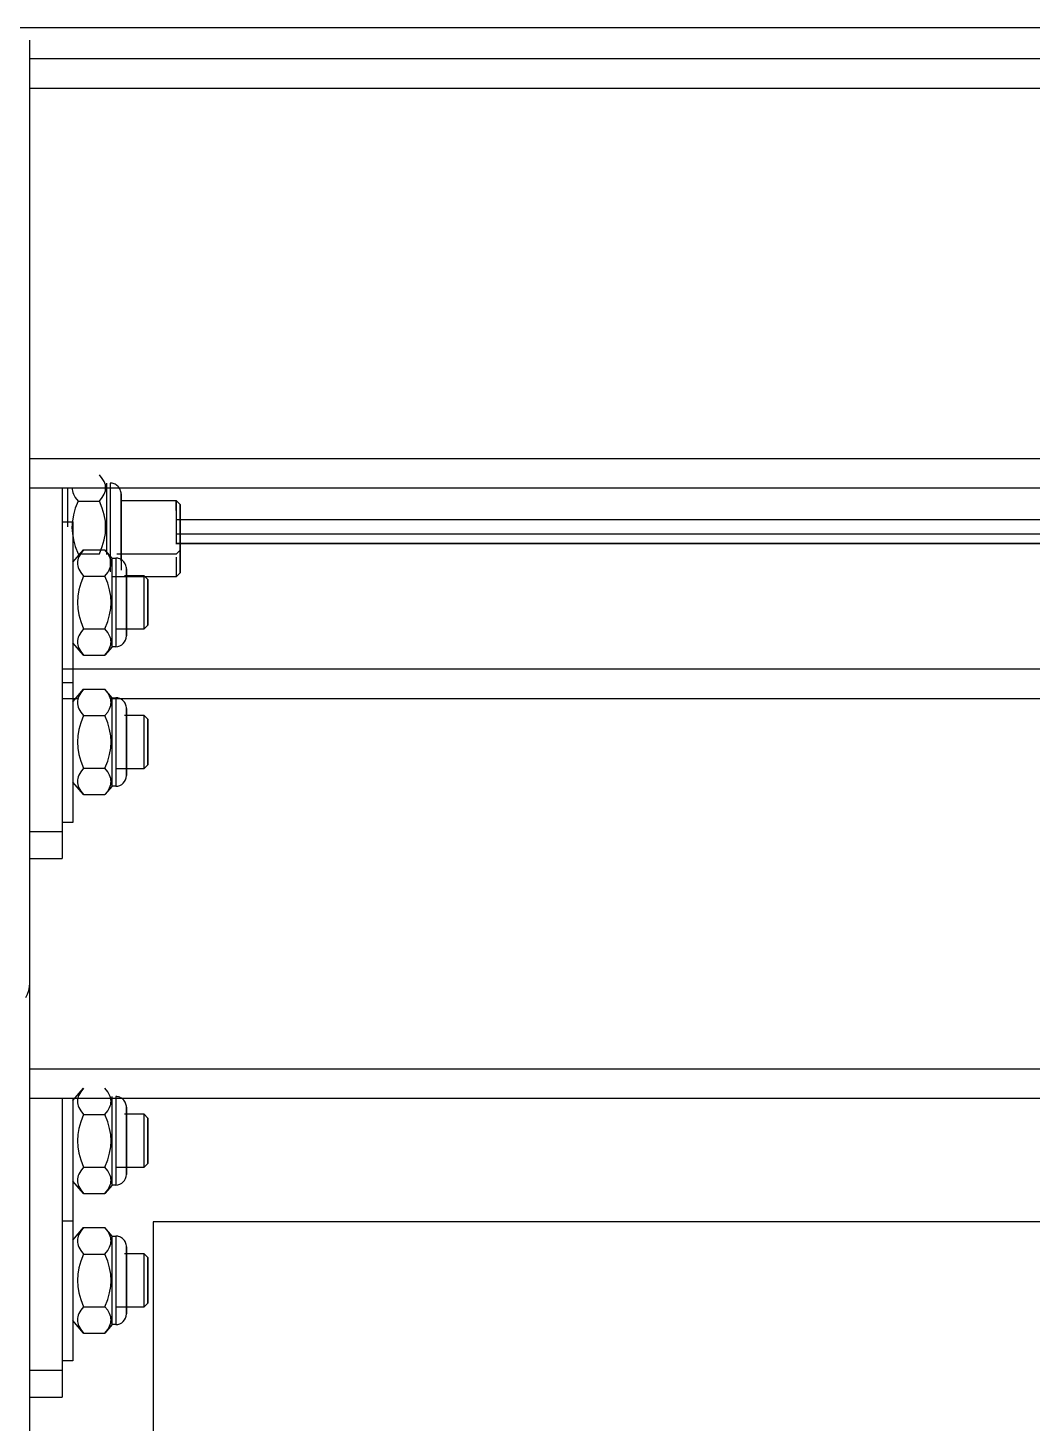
# Model space of a CAD drawing. Header units: millimetres. Extents: x 6404 to 14334, y 16216 to 24449.
# Drawn here: x 7251.9 to 7438.9, y 19525.5 to 19785.4 of the extents above; entities that cross this region are included whole.
import ezdxf

# ---------------------------------------------------------------- set-up
doc = ezdxf.new("R2010")
doc.units = ezdxf.units.MM
doc.header["$LTSCALE"] = 3
doc.layers.add('Default', color=7, linetype='Continuous')

msp = doc.modelspace()

# ---------------------------------------------------------------- linework, layer by layer
at = {"layer": 'Default'}
for p, q in [((8261.21, 19785.44), (7222.23, 19785.44)), ((7252.23, 19778.77), (7252.23, 19783.16)), ((7252.23, 19779.73), (8232.23, 19779.73)), ((7252.23, 19774.23), (9292.23, 19774.23)), ((7252.23, 19705.23), (7252.23, 19774.23)), ((7252.23, 19705.23), (9292.23, 19705.23)), ((7252.23, 19635.72), (7252.23, 19701.25)), ((7252.23, 17369.87), (7252.23, 19701.25)), ((7252.23, 19699.73), (8232.23, 19699.73)), ((7258.23, 19699.73), (7258.23, 19635.72)), ((7261.23, 19697.28), (7265.23, 19697.28)), ((7269.16, 19697.38), (7279.48, 19697.38)), ((7279.48, 19697.38), (7280.23, 19696.63)), ((7258.23, 19693.4), (7260.23, 19693.4)), ((7279.48, 19693.83), (8210, 19693.83)), ((7279.48, 19691.2), (8210, 19691.2)), ((7260.23, 19685.9), (7262.23, 19688.22)), ((7262.23, 19688.22), (7266.23, 19688.22)), ((7267.58, 19686.65), (7266.23, 19688.22)), ((7279.48, 19689.37), (8210, 19689.37)), ((8210, 19689.36), (7279.48, 19689.36)), ((7261.23, 19687.47), (7265.23, 19687.47)), ((7267.58, 19686.65), (7268.23, 19686.65)), ((7279.48, 19687.38), (7268.43, 19687.38)), ((7280.23, 19688.13), (7279.48, 19687.38)), ((7262.23, 19683.31), (7266.23, 19683.31)), ((7279.48, 19683.19), (7267.58, 19683.19)), ((7269.89, 19683.4), (7273.48, 19683.4)), ((7273.48, 19683.4), (7274.23, 19682.65)), ((7280.23, 19683.94), (7279.48, 19683.19)), ((7262.23, 19673.49), (7266.23, 19673.49)), ((7273.48, 19673.4), (7268.23, 19673.4)), ((7274.23, 19674.15), (7273.48, 19673.4)), ((7262.23, 19668.59), (7260.23, 19670.9)), ((7267.58, 19670.15), (7266.23, 19668.59)), ((7268.23, 19670.15), (7267.58, 19670.15)), ((7262.23, 19668.59), (7266.23, 19668.59)), ((7258.23, 19666.01), (8226.23, 19666.01)), ((7260.23, 19663.4), (7258.23, 19663.4)), ((7260.23, 19659.9), (7262.23, 19662.22)), ((7262.23, 19662.22), (7266.23, 19662.22)), ((7267.58, 19660.65), (7266.23, 19662.22)), ((7258.23, 19660.51), (7261.2, 19660.51)), ((7267.25, 19660.51), (8217.2, 19660.51)), ((7267.58, 19660.65), (7268.23, 19660.65)), ((7262.23, 19657.31), (7266.23, 19657.31)), ((7269.89, 19657.4), (7273.48, 19657.4)), ((7273.48, 19657.4), (7274.23, 19656.65)), ((7262.23, 19647.49), (7266.23, 19647.49)), ((7273.48, 19647.4), (7268.23, 19647.4)), ((7274.23, 19648.15), (7273.48, 19647.4)), ((7262.23, 19642.59), (7260.23, 19644.9)), ((7267.58, 19644.15), (7266.23, 19642.59)), ((7268.23, 19644.15), (7267.58, 19644.15)), ((7262.23, 19642.59), (7266.23, 19642.59)), ((7260.23, 19637.4), (7258.23, 19637.4)), ((7252.23, 19635.72), (7258.23, 19635.72)), ((7252.23, 19630.72), (7258.23, 19630.72)), ((7252.23, 19591.51), (8232.23, 19591.51)), ((7260.23, 19585.59), (7262.23, 19587.91)), ((7252.23, 19586.01), (8232.23, 19586.01)), ((7258.23, 19586.01), (7258.23, 19535.34)), ((7262.23, 19583), (7266.23, 19583)), ((7269.89, 19583.09), (7273.48, 19583.09)), ((7273.48, 19583.09), (7274.23, 19582.34)), ((7274.23, 19573.84), (7273.48, 19573.09)), ((7262.23, 19573.19), (7266.23, 19573.19)), ((7273.48, 19573.09), (7268.23, 19573.09)), ((7262.23, 19568.28), (7260.23, 19570.59)), ((7267.58, 19569.84), (7266.23, 19568.28)), ((7268.23, 19569.84), (7267.58, 19569.84)), ((7262.23, 19568.28), (7266.23, 19568.28)), ((7260.23, 19563.09), (7258.23, 19563.09)), ((7260.23, 19559.59), (7262.23, 19561.91)), ((7262.23, 19561.91), (7266.23, 19561.91)), ((7267.58, 19560.34), (7266.23, 19561.91)), ((7275.23, 19563.01), (7275.23, 19454.7)), ((7525.23, 19563.01), (7275.23, 19563.01)), ((7267.58, 19560.34), (7268.23, 19560.34)), ((7262.23, 19557), (7266.23, 19557)), ((7269.89, 19557.09), (7273.48, 19557.09)), ((7273.48, 19557.09), (7274.23, 19556.34)), ((7274.23, 19547.84), (7273.48, 19547.09)), ((7262.23, 19547.19), (7266.23, 19547.19)), ((7273.48, 19547.09), (7268.23, 19547.09)), ((7262.23, 19542.28), (7260.23, 19544.59)), ((7267.58, 19543.84), (7266.23, 19542.28)), ((7268.23, 19543.84), (7267.58, 19543.84)), ((7262.23, 19542.28), (7266.23, 19542.28)), ((7252.23, 19535.34), (7258.23, 19535.34)), ((7260.23, 19537.09), (7258.23, 19537.09)), ((7252.23, 19530.34), (7258.23, 19530.34))]:
    msp.add_line(p, q, dxfattribs=at)
for points in [[(7252.23, 19774.23, 0), (7252.23, 19779.73, 0)], [(7252.23, 19699.73, 0), (7252.23, 19699.73, 0), (7252.23, 19699.73, 0), (7252.23, 19699.73, 0), (7252.23, 19699.73, 0), (7252.23, 19699.73, 0), (7252.23, 19699.73, 0), (7252.23, 19699.73, 0), (7252.23, 19699.73, 0), (7252.23, 19699.73, 0), (7252.23, 19699.73, 0), (7252.23, 19699.73, 0), (7252.23, 19699.73, 0), (7252.23, 19699.74, 0), (7252.23, 19699.77, 0), (7252.23, 19699.89, 0), (7252.23, 19700.41, 0), (7252.23, 19705.23, 0)], [(7265.23, 19697.28, 0), (7265.74, 19697.96, 0), (7266.09, 19698.58, 0), (7266.21, 19698.87, 0), (7266.3, 19699.17, 0), (7266.35, 19699.45, 0), (7266.36, 19699.74, 0), (7266.35, 19700.02, 0), (7266.3, 19700.31, 0), (7266.21, 19700.6, 0), (7266.09, 19700.9, 0), (7265.74, 19701.52, 0), (7265.23, 19702.19, 0)], [(7259.23, 19699.79, 0), (7259.23, 19692.47, 0)], [(7260.09, 19699.74, 0), (7260.11, 19699.45, 0), (7260.16, 19699.17, 0), (7260.24, 19698.87, 0), (7260.36, 19698.58, 0), (7260.71, 19697.96, 0), (7261.23, 19697.28, 0)], [(7266.58, 19692.38, 0), (7266.58, 19700.63, 0)], [(7267.23, 19700.63, 0), (7267.23, 19700.63, 0), (7267.23, 19700.63, 0), (7267.23, 19700.63, 0), (7267.23, 19700.63, 0), (7267.23, 19700.63, 0), (7267.23, 19700.63, 0), (7267.23, 19700.63, 0), (7267.23, 19700.63, 0), (7267.23, 19700.63, 0), (7267.23, 19700.63, 0), (7267.23, 19700.63, 0), (7267.23, 19700.62, 0), (7267.23, 19700.61, 0), (7267.23, 19700.57, 0), (7267.23, 19700.39, 0), (7267.23, 19699.61, 0), (7267.23, 19692.38, 0)], [(7269.23, 19698.63, 0), (7269.22, 19698.83, 0), (7269.19, 19699.03, 0), (7269.14, 19699.22, 0), (7269.07, 19699.41, 0), (7268.98, 19699.59, 0), (7268.87, 19699.77, 0), (7268.75, 19699.92, 0), (7268.61, 19700.07, 0), (7268.47, 19700.2, 0), (7268.31, 19700.31, 0), (7268.14, 19700.41, 0), (7267.97, 19700.48, 0), (7267.78, 19700.55, 0), (7267.6, 19700.59, 0), (7267.42, 19700.62, 0), (7267.23, 19700.63, 0)], [(7269.23, 19686.13, 0), (7269.23, 19686.13, 0), (7269.23, 19686.13, 0), (7269.23, 19686.13, 0), (7269.23, 19686.13, 0), (7269.23, 19686.13, 0), (7269.23, 19686.13, 0), (7269.23, 19686.13, 0), (7269.23, 19686.13, 0), (7269.23, 19686.13, 0), (7269.23, 19686.13, 0), (7269.23, 19686.13, 0), (7269.23, 19686.15, 0), (7269.23, 19686.23, 0), (7269.23, 19686.55, 0), (7269.23, 19689.96, 0), (7269.23, 19698.07, 0), (7269.23, 19698.53, 0), (7269.23, 19698.62, 0), (7269.23, 19698.62, 0), (7269.23, 19698.63, 0), (7269.23, 19698.63, 0), (7269.23, 19698.63, 0), (7269.23, 19698.63, 0), (7269.23, 19698.63, 0), (7269.23, 19698.63, 0), (7269.23, 19698.63, 0), (7269.23, 19698.63, 0), (7269.23, 19698.63, 0), (7269.23, 19698.63, 0), (7269.23, 19698.63, 0), (7269.23, 19698.63, 0), (7269.23, 19698.63, 0), (7269.23, 19698.63, 0), (7269.23, 19698.63, 0), (7269.23, 19698.63, 0), (7269.23, 19698.62, 0), (7269.23, 19698.62, 0), (7269.23, 19698.6, 0), (7269.23, 19698.53, 0), (7269.23, 19698.2, 0), (7269.23, 19696.86, 0), (7269.23, 19692.38, 0)], [(7261.23, 19697.28, 0), (7260.71, 19695.94, 0), (7260.36, 19694.7, 0), (7260.16, 19693.52, 0), (7260.09, 19692.38, 0), (7260.16, 19691.23, 0), (7260.36, 19690.06, 0), (7260.71, 19688.82, 0), (7261.23, 19687.47, 0)], [(7265.23, 19687.47, 0), (7265.74, 19688.82, 0), (7266.09, 19690.06, 0), (7266.3, 19691.23, 0), (7266.36, 19692.38, 0), (7266.3, 19693.52, 0), (7266.09, 19694.7, 0), (7265.74, 19695.94, 0), (7265.23, 19697.28, 0)], [(7269.23, 19688.19, 0), (7269.23, 19688.19, 0), (7269.23, 19688.19, 0), (7269.23, 19688.19, 0), (7269.23, 19688.19, 0), (7269.23, 19688.19, 0), (7269.23, 19688.19, 0), (7269.23, 19688.19, 0), (7269.23, 19688.19, 0), (7269.23, 19688.19, 0), (7269.23, 19688.19, 0), (7269.23, 19688.19, 0), (7269.23, 19688.2, 0), (7269.23, 19688.22, 0), (7269.23, 19688.31, 0), (7269.23, 19688.7, 0), (7269.23, 19696.56, 0)], [(7279.48, 19695.52, 0), (7279.48, 19697.35, 0), (7279.48, 19697.38, 0), (7279.48, 19697.38, 0), (7279.48, 19697.38, 0), (7279.48, 19697.38, 0), (7279.48, 19697.38, 0), (7279.48, 19697.38, 0), (7279.48, 19697.38, 0), (7279.48, 19697.38, 0), (7279.48, 19697.38, 0), (7279.48, 19697.38, 0), (7279.48, 19697.38, 0), (7279.48, 19697.38, 0), (7279.48, 19697.38, 0), (7279.48, 19697.38, 0), (7279.48, 19697.38, 0), (7279.48, 19697.37, 0), (7279.48, 19697.37, 0), (7279.48, 19697.34, 0), (7279.48, 19697, 0), (7279.48, 19695.59, 0), (7279.48, 19689.24, 0)], [(7280.23, 19689.71, 0), (7280.23, 19695.68, 0), (7280.23, 19696.43, 0), (7280.23, 19696.61, 0), (7280.23, 19696.62, 0), (7280.23, 19696.63, 0), (7280.23, 19696.63, 0), (7280.23, 19696.63, 0), (7280.23, 19696.63, 0), (7280.23, 19696.63, 0), (7280.23, 19696.63, 0), (7280.23, 19696.63, 0), (7280.23, 19696.63, 0), (7280.23, 19696.63, 0), (7280.23, 19696.63, 0), (7280.23, 19696.63, 0), (7280.23, 19696.63, 0), (7280.23, 19696.63, 0), (7280.23, 19696.63, 0), (7280.23, 19696.63, 0), (7280.23, 19696.63, 0), (7280.23, 19696.62, 0), (7280.23, 19696.62, 0), (7280.23, 19696.54, 0), (7280.23, 19696.16, 0), (7280.23, 19695.04, 0)], [(7260.23, 19693.4, 0), (7260.23, 19693.4, 0), (7260.23, 19693.4, 0), (7260.23, 19693.4, 0), (7260.23, 19693.4, 0), (7260.23, 19693.4, 0), (7260.23, 19693.4, 0), (7260.23, 19693.4, 0), (7260.23, 19693.4, 0), (7260.23, 19693.4, 0), (7260.23, 19693.4, 0), (7260.23, 19693.4, 0), (7260.23, 19693.38, 0), (7260.23, 19693.3, 0), (7260.23, 19692.96, 0), (7260.23, 19691.55, 0), (7260.23, 19663.4, 0)], [(7280.23, 19695.04, 0), (7280.23, 19689.07, 0), (7280.23, 19688.32, 0), (7280.23, 19688.15, 0), (7280.23, 19688.13, 0), (7280.23, 19688.13, 0), (7280.23, 19688.13, 0), (7280.23, 19688.13, 0), (7280.23, 19688.13, 0), (7280.23, 19688.13, 0), (7280.23, 19688.13, 0), (7280.23, 19688.13, 0), (7280.23, 19688.13, 0), (7280.23, 19688.13, 0), (7280.23, 19688.13, 0), (7280.23, 19688.13, 0), (7280.23, 19688.13, 0), (7280.23, 19688.13, 0), (7280.23, 19688.13, 0), (7280.23, 19688.13, 0), (7280.23, 19688.13, 0), (7280.23, 19688.13, 0), (7280.23, 19688.14, 0), (7280.23, 19688.21, 0), (7280.23, 19688.59, 0), (7280.23, 19689.71, 0)], [(7266.58, 19687.35, 0), (7266.58, 19692.38, 0)], [(7267.23, 19692.38, 0), (7267.23, 19684.13, 0)], [(7269.23, 19692.38, 0), (7269.23, 19686.13, 0)], [(7280.23, 19687.05, 0), (7280.23, 19692.44, 0)], [(7262.23, 19688.22, 0), (7261.71, 19687.54, 0), (7261.36, 19686.92, 0), (7261.24, 19686.63, 0), (7261.16, 19686.34, 0), (7261.11, 19686.05, 0), (7261.09, 19685.76, 0), (7261.11, 19685.48, 0), (7261.16, 19685.19, 0), (7261.24, 19684.9, 0), (7261.36, 19684.6, 0), (7261.71, 19683.98, 0), (7262.23, 19683.31, 0)], [(7266.23, 19683.31, 0), (7266.74, 19683.98, 0), (7267.09, 19684.6, 0), (7267.21, 19684.9, 0), (7267.3, 19685.19, 0), (7267.35, 19685.48, 0), (7267.36, 19685.76, 0), (7267.35, 19686.05, 0), (7267.3, 19686.34, 0), (7267.21, 19686.63, 0), (7267.09, 19686.92, 0), (7266.74, 19687.54, 0), (7266.23, 19688.22, 0)], [(7269.23, 19688.19, 0), (7269.23, 19684.43, 0)], [(7280.23, 19689.33, 0), (7280.23, 19684.1, 0), (7280.23, 19683.96, 0), (7280.23, 19683.94, 0), (7280.23, 19683.94, 0), (7280.23, 19683.94, 0), (7280.23, 19683.94, 0), (7280.23, 19683.94, 0), (7280.23, 19683.94, 0), (7280.23, 19683.94, 0), (7280.23, 19683.94, 0), (7280.23, 19683.94, 0), (7280.23, 19683.94, 0), (7280.23, 19683.94, 0), (7280.23, 19683.94, 0), (7280.23, 19683.94, 0), (7280.23, 19683.94, 0), (7280.23, 19683.94, 0), (7280.23, 19683.94, 0), (7280.23, 19683.94, 0), (7280.23, 19683.94, 0), (7280.23, 19683.94, 0), (7280.23, 19683.95, 0), (7280.23, 19683.97, 0), (7280.23, 19684.08, 0), (7280.23, 19684.53, 0), (7280.23, 19687.05, 0)], [(7267.58, 19678.4, 0), (7267.58, 19686.65, 0)], [(7268.23, 19686.65, 0), (7268.23, 19686.65, 0), (7268.23, 19686.65, 0), (7268.23, 19686.65, 0), (7268.23, 19686.65, 0), (7268.23, 19686.65, 0), (7268.23, 19686.65, 0), (7268.23, 19686.65, 0), (7268.23, 19686.65, 0), (7268.23, 19686.65, 0), (7268.23, 19686.65, 0), (7268.23, 19686.65, 0), (7268.23, 19686.65, 0), (7268.23, 19686.64, 0), (7268.23, 19686.59, 0), (7268.23, 19686.41, 0), (7268.23, 19685.63, 0), (7268.23, 19678.4, 0)], [(7270.23, 19684.65, 0), (7270.22, 19684.85, 0), (7270.19, 19685.05, 0), (7270.14, 19685.25, 0), (7270.07, 19685.44, 0), (7269.98, 19685.62, 0), (7269.87, 19685.79, 0), (7269.75, 19685.95, 0), (7269.61, 19686.09, 0), (7269.47, 19686.22, 0), (7269.31, 19686.34, 0), (7269.14, 19686.43, 0), (7268.97, 19686.51, 0), (7268.78, 19686.57, 0), (7268.6, 19686.62, 0), (7268.42, 19686.64, 0), (7268.23, 19686.65, 0)], [(7279.48, 19686.84, 0), (7279.48, 19683.19, 0)], [(7262.23, 19683.31, 0), (7261.71, 19681.96, 0), (7261.36, 19680.72, 0), (7261.16, 19679.55, 0), (7261.09, 19678.4, 0), (7261.16, 19677.26, 0), (7261.36, 19676.08, 0), (7261.71, 19674.84, 0), (7262.23, 19673.49, 0)], [(7266.23, 19673.49, 0), (7266.74, 19674.84, 0), (7267.09, 19676.08, 0), (7267.3, 19677.26, 0), (7267.36, 19678.4, 0), (7267.3, 19679.55, 0), (7267.09, 19680.72, 0), (7266.74, 19681.96, 0), (7266.23, 19683.31, 0)], [(7270.23, 19672.15, 0), (7270.23, 19672.15, 0), (7270.23, 19672.15, 0), (7270.23, 19672.15, 0), (7270.23, 19672.15, 0), (7270.23, 19672.15, 0), (7270.23, 19672.15, 0), (7270.23, 19672.15, 0), (7270.23, 19672.15, 0), (7270.23, 19672.15, 0), (7270.23, 19672.15, 0), (7270.23, 19672.16, 0), (7270.23, 19672.18, 0), (7270.23, 19672.25, 0), (7270.23, 19672.58, 0), (7270.23, 19675.98, 0), (7270.23, 19684.1, 0), (7270.23, 19684.56, 0), (7270.23, 19684.64, 0), (7270.23, 19684.65, 0), (7270.23, 19684.65, 0), (7270.23, 19684.65, 0), (7270.23, 19684.65, 0), (7270.23, 19684.65, 0), (7270.23, 19684.65, 0), (7270.23, 19684.65, 0), (7270.23, 19684.65, 0), (7270.23, 19684.65, 0), (7270.23, 19684.65, 0), (7270.23, 19684.65, 0), (7270.23, 19684.65, 0), (7270.23, 19684.65, 0), (7270.23, 19684.65, 0), (7270.23, 19684.65, 0), (7270.23, 19684.65, 0), (7270.23, 19684.65, 0), (7270.23, 19684.65, 0), (7270.23, 19684.65, 0), (7270.23, 19684.63, 0), (7270.23, 19684.55, 0), (7270.23, 19684.23, 0), (7270.23, 19682.88, 0), (7270.23, 19678.4, 0)], [(7273.48, 19683.4, 0), (7273.48, 19683.4, 0), (7273.48, 19683.4, 0), (7273.48, 19683.4, 0), (7273.48, 19683.4, 0), (7273.48, 19683.4, 0), (7273.48, 19683.4, 0), (7273.48, 19683.4, 0), (7273.48, 19683.4, 0), (7273.48, 19683.4, 0), (7273.48, 19683.4, 0), (7273.48, 19683.4, 0), (7273.48, 19683.39, 0), (7273.48, 19683.37, 0), (7273.48, 19683.26, 0), (7273.48, 19682.79, 0), (7273.48, 19678.4, 0)], [(7270.23, 19674.21, 0), (7270.23, 19674.21, 0), (7270.23, 19674.21, 0), (7270.23, 19674.21, 0), (7270.23, 19674.21, 0), (7270.23, 19674.21, 0), (7270.23, 19674.21, 0), (7270.23, 19674.21, 0), (7270.23, 19674.21, 0), (7270.23, 19674.21, 0), (7270.23, 19674.21, 0), (7270.23, 19674.22, 0), (7270.23, 19674.22, 0), (7270.23, 19674.24, 0), (7270.23, 19674.34, 0), (7270.23, 19674.73, 0), (7270.23, 19682.59, 0)], [(7267.58, 19670.15, 0), (7267.58, 19670.15, 0), (7267.58, 19670.15, 0), (7267.58, 19670.15, 0), (7267.58, 19670.15, 0), (7267.58, 19670.15, 0), (7267.58, 19670.15, 0), (7267.58, 19670.15, 0), (7267.58, 19670.15, 0), (7267.58, 19670.15, 0), (7267.58, 19670.15, 0), (7267.58, 19670.15, 0), (7267.58, 19670.16, 0), (7267.58, 19670.17, 0), (7267.58, 19670.21, 0), (7267.58, 19670.39, 0), (7267.58, 19671.17, 0), (7267.58, 19678.4, 0)], [(7268.23, 19678.4, 0), (7268.23, 19670.15, 0)], [(7270.23, 19678.4, 0), (7270.23, 19672.15, 0)], [(7273.48, 19678.4, 0), (7273.48, 19673.4, 0)], [(7262.23, 19673.49, 0), (7261.71, 19672.82, 0), (7261.36, 19672.2, 0), (7261.24, 19671.9, 0), (7261.16, 19671.61, 0), (7261.11, 19671.33, 0), (7261.09, 19671.04, 0), (7261.11, 19670.76, 0), (7261.16, 19670.47, 0), (7261.24, 19670.18, 0), (7261.36, 19669.88, 0), (7261.71, 19669.26, 0), (7262.23, 19668.59, 0)], [(7266.23, 19668.59, 0), (7266.74, 19669.26, 0), (7267.09, 19669.88, 0), (7267.21, 19670.18, 0), (7267.3, 19670.47, 0), (7267.35, 19670.76, 0), (7267.36, 19671.04, 0), (7267.35, 19671.33, 0), (7267.3, 19671.61, 0), (7267.21, 19671.9, 0), (7267.09, 19672.2, 0), (7266.74, 19672.82, 0), (7266.23, 19673.49, 0)], [(7260.23, 19667.4, 0), (7260.23, 19667.4, 0), (7260.23, 19667.4, 0), (7260.23, 19667.4, 0), (7260.23, 19667.4, 0), (7260.23, 19667.4, 0), (7260.23, 19667.4, 0), (7260.23, 19667.4, 0), (7260.23, 19667.4, 0), (7260.23, 19667.4, 0), (7260.23, 19667.4, 0), (7260.23, 19667.4, 0), (7260.23, 19667.38, 0), (7260.23, 19667.3, 0), (7260.23, 19666.96, 0), (7260.23, 19665.55, 0), (7260.23, 19637.4, 0)], [(7262.23, 19662.22, 0), (7261.71, 19661.54, 0), (7261.36, 19660.92, 0), (7261.24, 19660.63, 0), (7261.16, 19660.34, 0), (7261.11, 19660.05, 0), (7261.09, 19659.76, 0), (7261.11, 19659.48, 0), (7261.16, 19659.19, 0), (7261.24, 19658.9, 0), (7261.36, 19658.6, 0), (7261.71, 19657.98, 0), (7262.23, 19657.31, 0)], [(7266.23, 19657.31, 0), (7266.74, 19657.98, 0), (7267.09, 19658.6, 0), (7267.21, 19658.9, 0), (7267.3, 19659.19, 0), (7267.35, 19659.48, 0), (7267.36, 19659.76, 0), (7267.35, 19660.05, 0), (7267.3, 19660.34, 0), (7267.21, 19660.63, 0), (7267.09, 19660.92, 0), (7266.74, 19661.54, 0), (7266.23, 19662.22, 0)], [(7267.58, 19652.4, 0), (7267.58, 19660.65, 0)], [(7268.23, 19660.65, 0), (7268.23, 19660.65, 0), (7268.23, 19660.65, 0), (7268.23, 19660.65, 0), (7268.23, 19660.65, 0), (7268.23, 19660.65, 0), (7268.23, 19660.65, 0), (7268.23, 19660.65, 0), (7268.23, 19660.65, 0), (7268.23, 19660.65, 0), (7268.23, 19660.65, 0), (7268.23, 19660.65, 0), (7268.23, 19660.65, 0), (7268.23, 19660.64, 0), (7268.23, 19660.59, 0), (7268.23, 19660.41, 0), (7268.23, 19659.63, 0), (7268.23, 19652.4, 0)], [(7270.23, 19658.65, 0), (7270.22, 19658.85, 0), (7270.19, 19659.05, 0), (7270.14, 19659.25, 0), (7270.07, 19659.44, 0), (7269.98, 19659.62, 0), (7269.87, 19659.79, 0), (7269.75, 19659.95, 0), (7269.61, 19660.09, 0), (7269.47, 19660.22, 0), (7269.31, 19660.34, 0), (7269.14, 19660.43, 0), (7268.97, 19660.51, 0), (7268.78, 19660.57, 0), (7268.6, 19660.62, 0), (7268.42, 19660.64, 0), (7268.23, 19660.65, 0)], [(7262.23, 19657.31, 0), (7261.71, 19655.96, 0), (7261.36, 19654.72, 0), (7261.16, 19653.55, 0), (7261.09, 19652.4, 0), (7261.16, 19651.26, 0), (7261.36, 19650.08, 0), (7261.71, 19648.84, 0), (7262.23, 19647.49, 0)], [(7266.23, 19647.49, 0), (7266.74, 19648.84, 0), (7267.09, 19650.08, 0), (7267.3, 19651.26, 0), (7267.36, 19652.4, 0), (7267.3, 19653.55, 0), (7267.09, 19654.72, 0), (7266.74, 19655.96, 0), (7266.23, 19657.31, 0)], [(7270.23, 19646.15, 0), (7270.23, 19646.15, 0), (7270.23, 19646.15, 0), (7270.23, 19646.15, 0), (7270.23, 19646.15, 0), (7270.23, 19646.15, 0), (7270.23, 19646.15, 0), (7270.23, 19646.15, 0), (7270.23, 19646.15, 0), (7270.23, 19646.15, 0), (7270.23, 19646.15, 0), (7270.23, 19646.16, 0), (7270.23, 19646.18, 0), (7270.23, 19646.25, 0), (7270.23, 19646.58, 0), (7270.23, 19649.98, 0), (7270.23, 19658.1, 0), (7270.23, 19658.56, 0), (7270.23, 19658.64, 0), (7270.23, 19658.65, 0), (7270.23, 19658.65, 0), (7270.23, 19658.65, 0), (7270.23, 19658.65, 0), (7270.23, 19658.65, 0), (7270.23, 19658.65, 0), (7270.23, 19658.65, 0), (7270.23, 19658.65, 0), (7270.23, 19658.65, 0), (7270.23, 19658.65, 0), (7270.23, 19658.65, 0), (7270.23, 19658.65, 0), (7270.23, 19658.65, 0), (7270.23, 19658.65, 0), (7270.23, 19658.65, 0), (7270.23, 19658.65, 0), (7270.23, 19658.65, 0), (7270.23, 19658.65, 0), (7270.23, 19658.65, 0), (7270.23, 19658.63, 0), (7270.23, 19658.55, 0), (7270.23, 19658.23, 0), (7270.23, 19656.88, 0), (7270.23, 19652.4, 0)], [(7273.48, 19657.4, 0), (7273.48, 19657.4, 0), (7273.48, 19657.4, 0), (7273.48, 19657.4, 0), (7273.48, 19657.4, 0), (7273.48, 19657.4, 0), (7273.48, 19657.4, 0), (7273.48, 19657.4, 0), (7273.48, 19657.4, 0), (7273.48, 19657.4, 0), (7273.48, 19657.4, 0), (7273.48, 19657.4, 0), (7273.48, 19657.4, 0), (7273.48, 19657.39, 0), (7273.48, 19657.37, 0), (7273.48, 19657.26, 0), (7273.48, 19656.79, 0), (7273.48, 19652.4, 0)], [(7270.23, 19648.21, 0), (7270.23, 19648.21, 0), (7270.23, 19648.21, 0), (7270.23, 19648.21, 0), (7270.23, 19648.21, 0), (7270.23, 19648.21, 0), (7270.23, 19648.21, 0), (7270.23, 19648.21, 0), (7270.23, 19648.21, 0), (7270.23, 19648.21, 0), (7270.23, 19648.21, 0), (7270.23, 19648.22, 0), (7270.23, 19648.22, 0), (7270.23, 19648.24, 0), (7270.23, 19648.34, 0), (7270.23, 19648.73, 0), (7270.23, 19656.59, 0)], [(7267.58, 19644.15, 0), (7267.58, 19644.15, 0), (7267.58, 19644.15, 0), (7267.58, 19644.15, 0), (7267.58, 19644.15, 0), (7267.58, 19644.15, 0), (7267.58, 19644.15, 0), (7267.58, 19644.15, 0), (7267.58, 19644.15, 0), (7267.58, 19644.15, 0), (7267.58, 19644.15, 0), (7267.58, 19644.16, 0), (7267.58, 19644.17, 0), (7267.58, 19644.21, 0), (7267.58, 19644.39, 0), (7267.58, 19645.17, 0), (7267.58, 19652.4, 0)], [(7268.23, 19652.4, 0), (7268.23, 19644.15, 0)], [(7270.23, 19652.4, 0), (7270.23, 19646.15, 0)], [(7273.48, 19652.4, 0), (7273.48, 19647.4, 0)], [(7262.23, 19647.49, 0), (7261.71, 19646.82, 0), (7261.36, 19646.2, 0), (7261.24, 19645.9, 0), (7261.16, 19645.61, 0), (7261.11, 19645.33, 0), (7261.09, 19645.04, 0), (7261.11, 19644.76, 0), (7261.16, 19644.47, 0), (7261.24, 19644.18, 0), (7261.36, 19643.88, 0), (7261.71, 19643.26, 0), (7262.23, 19642.59, 0)], [(7266.23, 19642.59, 0), (7266.74, 19643.26, 0), (7267.09, 19643.88, 0), (7267.21, 19644.18, 0), (7267.3, 19644.47, 0), (7267.35, 19644.76, 0), (7267.36, 19645.04, 0), (7267.35, 19645.33, 0), (7267.3, 19645.61, 0), (7267.21, 19645.9, 0), (7267.09, 19646.2, 0), (7266.74, 19646.82, 0), (7266.23, 19647.49, 0)], [(7252.23, 19630.72, 0), (7252.23, 19630.72, 0), (7252.23, 19630.72, 0), (7252.23, 19630.72, 0), (7252.23, 19630.72, 0), (7252.23, 19630.72, 0), (7252.23, 19630.72, 0), (7252.23, 19630.72, 0), (7252.23, 19630.72, 0), (7252.23, 19630.72, 0), (7252.23, 19630.72, 0), (7252.23, 19630.72, 0), (7252.23, 19630.72, 0), (7252.23, 19630.75, 0), (7252.23, 19630.86, 0), (7252.23, 19631.33, 0), (7252.23, 19635.72, 0)], [(7258.23, 19635.72, 0), (7258.23, 19630.72, 0)], [(7251.49, 19604.77, 0), (7251.81, 19605.42, 0), (7252.04, 19606.1, 0), (7252.18, 19606.81, 0), (7252.23, 19607.53, 0)], [(7262.23, 19587.91, 0), (7261.71, 19587.24, 0), (7261.36, 19586.62, 0), (7261.24, 19586.32, 0), (7261.16, 19586.03, 0), (7261.11, 19585.74, 0), (7261.09, 19585.46, 0), (7261.11, 19585.17, 0), (7261.16, 19584.88, 0), (7261.24, 19584.59, 0), (7261.36, 19584.3, 0), (7261.71, 19583.68, 0), (7262.23, 19583, 0)], [(7266.23, 19583, 0), (7266.74, 19583.68, 0), (7267.09, 19584.3, 0), (7267.21, 19584.59, 0), (7267.3, 19584.88, 0), (7267.35, 19585.17, 0), (7267.36, 19585.46, 0), (7267.35, 19585.74, 0), (7267.3, 19586.03, 0), (7267.21, 19586.32, 0), (7267.09, 19586.62, 0), (7266.74, 19587.24, 0), (7266.23, 19587.91, 0)], [(7260.23, 19586.01, 0), (7260.23, 19563.09, 0)], [(7267.58, 19578.09, 0), (7267.58, 19586.34, 0)], [(7268.23, 19586.34, 0), (7268.23, 19586.34, 0), (7268.23, 19586.34, 0), (7268.23, 19586.34, 0), (7268.23, 19586.34, 0), (7268.23, 19586.34, 0), (7268.23, 19586.34, 0), (7268.23, 19586.34, 0), (7268.23, 19586.34, 0), (7268.23, 19586.34, 0), (7268.23, 19586.34, 0), (7268.23, 19586.34, 0), (7268.23, 19586.33, 0), (7268.23, 19586.29, 0), (7268.23, 19586.1, 0), (7268.23, 19585.33, 0), (7268.23, 19578.09, 0)], [(7270.23, 19584.34, 0), (7270.22, 19584.55, 0), (7270.19, 19584.75, 0), (7270.14, 19584.94, 0), (7270.07, 19585.13, 0), (7269.98, 19585.31, 0), (7269.87, 19585.49, 0), (7269.75, 19585.64, 0), (7269.61, 19585.79, 0), (7269.47, 19585.91, 0), (7269.31, 19586.03, 0), (7269.14, 19586.12, 0), (7268.97, 19586.2, 0), (7268.78, 19586.27, 0), (7268.6, 19586.31, 0), (7268.42, 19586.34, 0), (7268.23, 19586.34, 0)], [(7270.23, 19571.84, 0), (7270.23, 19571.84, 0), (7270.23, 19571.84, 0), (7270.23, 19571.84, 0), (7270.23, 19571.84, 0), (7270.23, 19571.84, 0), (7270.23, 19571.84, 0), (7270.23, 19571.84, 0), (7270.23, 19571.84, 0), (7270.23, 19571.84, 0), (7270.23, 19571.85, 0), (7270.23, 19571.85, 0), (7270.23, 19571.87, 0), (7270.23, 19571.95, 0), (7270.23, 19572.27, 0), (7270.23, 19575.68, 0), (7270.23, 19583.79, 0), (7270.23, 19584.25, 0), (7270.23, 19584.33, 0), (7270.23, 19584.34, 0), (7270.23, 19584.34, 0), (7270.23, 19584.34, 0), (7270.23, 19584.34, 0), (7270.23, 19584.34, 0), (7270.23, 19584.34, 0), (7270.23, 19584.34, 0), (7270.23, 19584.34, 0), (7270.23, 19584.34, 0), (7270.23, 19584.34, 0), (7270.23, 19584.34, 0), (7270.23, 19584.34, 0), (7270.23, 19584.34, 0), (7270.23, 19584.34, 0), (7270.23, 19584.34, 0), (7270.23, 19584.34, 0), (7270.23, 19584.34, 0), (7270.23, 19584.34, 0), (7270.23, 19584.34, 0), (7270.23, 19584.32, 0), (7270.23, 19584.24, 0), (7270.23, 19583.92, 0), (7270.23, 19582.58, 0), (7270.23, 19578.09, 0)], [(7262.23, 19583, 0), (7261.71, 19581.65, 0), (7261.36, 19580.41, 0), (7261.16, 19579.24, 0), (7261.09, 19578.09, 0), (7261.16, 19576.95, 0), (7261.36, 19575.78, 0), (7261.71, 19574.53, 0), (7262.23, 19573.19, 0)], [(7266.23, 19573.19, 0), (7266.74, 19574.53, 0), (7267.09, 19575.78, 0), (7267.3, 19576.95, 0), (7267.36, 19578.09, 0), (7267.3, 19579.24, 0), (7267.09, 19580.41, 0), (7266.74, 19581.65, 0), (7266.23, 19583, 0)], [(7270.23, 19573.91, 0), (7270.23, 19573.91, 0), (7270.23, 19573.91, 0), (7270.23, 19573.91, 0), (7270.23, 19573.91, 0), (7270.23, 19573.91, 0), (7270.23, 19573.91, 0), (7270.23, 19573.91, 0), (7270.23, 19573.91, 0), (7270.23, 19573.91, 0), (7270.23, 19573.91, 0), (7270.23, 19573.91, 0), (7270.23, 19573.91, 0), (7270.23, 19573.94, 0), (7270.23, 19574.03, 0), (7270.23, 19574.42, 0), (7270.23, 19582.28, 0)], [(7273.48, 19583.09, 0), (7273.48, 19583.09, 0), (7273.48, 19583.09, 0), (7273.48, 19583.09, 0), (7273.48, 19583.09, 0), (7273.48, 19583.09, 0), (7273.48, 19583.09, 0), (7273.48, 19583.09, 0), (7273.48, 19583.09, 0), (7273.48, 19583.09, 0), (7273.48, 19583.09, 0), (7273.48, 19583.09, 0), (7273.48, 19583.09, 0), (7273.48, 19583.09, 0), (7273.48, 19583.06, 0), (7273.48, 19582.95, 0), (7273.48, 19582.48, 0), (7273.48, 19578.09, 0)], [(7267.58, 19569.84, 0), (7267.58, 19569.84, 0), (7267.58, 19569.84, 0), (7267.58, 19569.84, 0), (7267.58, 19569.84, 0), (7267.58, 19569.84, 0), (7267.58, 19569.84, 0), (7267.58, 19569.84, 0), (7267.58, 19569.84, 0), (7267.58, 19569.84, 0), (7267.58, 19569.84, 0), (7267.58, 19569.85, 0), (7267.58, 19569.85, 0), (7267.58, 19569.86, 0), (7267.58, 19569.9, 0), (7267.58, 19570.09, 0), (7267.58, 19570.86, 0), (7267.58, 19578.09, 0)], [(7268.23, 19578.09, 0), (7268.23, 19569.84, 0)], [(7270.23, 19578.09, 0), (7270.23, 19571.84, 0)], [(7273.48, 19578.09, 0), (7273.48, 19573.09, 0)], [(7262.23, 19573.19, 0), (7261.71, 19572.51, 0), (7261.36, 19571.89, 0), (7261.24, 19571.6, 0), (7261.16, 19571.31, 0), (7261.11, 19571.02, 0), (7261.09, 19570.73, 0), (7261.11, 19570.45, 0), (7261.16, 19570.16, 0), (7261.24, 19569.87, 0), (7261.36, 19569.57, 0), (7261.71, 19568.95, 0), (7262.23, 19568.28, 0)], [(7266.23, 19568.28, 0), (7266.74, 19568.95, 0), (7267.09, 19569.57, 0), (7267.21, 19569.87, 0), (7267.3, 19570.16, 0), (7267.35, 19570.45, 0), (7267.36, 19570.73, 0), (7267.35, 19571.02, 0), (7267.3, 19571.31, 0), (7267.21, 19571.6, 0), (7267.09, 19571.89, 0), (7266.74, 19572.51, 0), (7266.23, 19573.19, 0)], [(7260.23, 19567.09, 0), (7260.23, 19567.09, 0), (7260.23, 19567.09, 0), (7260.23, 19567.09, 0), (7260.23, 19567.09, 0), (7260.23, 19567.09, 0), (7260.23, 19567.09, 0), (7260.23, 19567.09, 0), (7260.23, 19567.09, 0), (7260.23, 19567.09, 0), (7260.23, 19567.09, 0), (7260.23, 19567.09, 0), (7260.23, 19567.07, 0), (7260.23, 19566.99, 0), (7260.23, 19566.66, 0), (7260.23, 19565.25, 0), (7260.23, 19537.09, 0)], [(7262.23, 19561.91, 0), (7261.71, 19561.24, 0), (7261.36, 19560.62, 0), (7261.24, 19560.32, 0), (7261.16, 19560.03, 0), (7261.11, 19559.74, 0), (7261.09, 19559.46, 0), (7261.11, 19559.17, 0), (7261.16, 19558.88, 0), (7261.24, 19558.59, 0), (7261.36, 19558.3, 0), (7261.71, 19557.68, 0), (7262.23, 19557, 0)], [(7266.23, 19557, 0), (7266.74, 19557.68, 0), (7267.09, 19558.3, 0), (7267.21, 19558.59, 0), (7267.3, 19558.88, 0), (7267.35, 19559.17, 0), (7267.36, 19559.46, 0), (7267.35, 19559.74, 0), (7267.3, 19560.03, 0), (7267.21, 19560.32, 0), (7267.09, 19560.62, 0), (7266.74, 19561.24, 0), (7266.23, 19561.91, 0)], [(7267.58, 19552.09, 0), (7267.58, 19560.34, 0)], [(7268.23, 19560.34, 0), (7268.23, 19560.34, 0), (7268.23, 19560.34, 0), (7268.23, 19560.34, 0), (7268.23, 19560.34, 0), (7268.23, 19560.34, 0), (7268.23, 19560.34, 0), (7268.23, 19560.34, 0), (7268.23, 19560.34, 0), (7268.23, 19560.34, 0), (7268.23, 19560.34, 0), (7268.23, 19560.34, 0), (7268.23, 19560.34, 0), (7268.23, 19560.33, 0), (7268.23, 19560.29, 0), (7268.23, 19560.1, 0), (7268.23, 19559.33, 0), (7268.23, 19552.09, 0)], [(7270.23, 19558.34, 0), (7270.22, 19558.55, 0), (7270.19, 19558.75, 0), (7270.14, 19558.94, 0), (7270.07, 19559.13, 0), (7269.98, 19559.31, 0), (7269.87, 19559.49, 0), (7269.75, 19559.64, 0), (7269.61, 19559.79, 0), (7269.47, 19559.91, 0), (7269.31, 19560.03, 0), (7269.14, 19560.12, 0), (7268.97, 19560.2, 0), (7268.78, 19560.27, 0), (7268.6, 19560.31, 0), (7268.42, 19560.34, 0), (7268.23, 19560.34, 0)], [(7270.23, 19545.84, 0), (7270.23, 19545.84, 0), (7270.23, 19545.84, 0), (7270.23, 19545.84, 0), (7270.23, 19545.84, 0), (7270.23, 19545.84, 0), (7270.23, 19545.84, 0), (7270.23, 19545.84, 0), (7270.23, 19545.84, 0), (7270.23, 19545.84, 0), (7270.23, 19545.85, 0), (7270.23, 19545.85, 0), (7270.23, 19545.87, 0), (7270.23, 19545.95, 0), (7270.23, 19546.27, 0), (7270.23, 19549.68, 0), (7270.23, 19557.79, 0), (7270.23, 19558.25, 0), (7270.23, 19558.33, 0), (7270.23, 19558.34, 0), (7270.23, 19558.34, 0), (7270.23, 19558.34, 0), (7270.23, 19558.34, 0), (7270.23, 19558.34, 0), (7270.23, 19558.34, 0), (7270.23, 19558.34, 0), (7270.23, 19558.34, 0), (7270.23, 19558.34, 0), (7270.23, 19558.34, 0), (7270.23, 19558.34, 0), (7270.23, 19558.34, 0), (7270.23, 19558.34, 0), (7270.23, 19558.34, 0), (7270.23, 19558.34, 0), (7270.23, 19558.34, 0), (7270.23, 19558.34, 0), (7270.23, 19558.34, 0), (7270.23, 19558.34, 0), (7270.23, 19558.32, 0), (7270.23, 19558.24, 0), (7270.23, 19557.92, 0), (7270.23, 19556.58, 0), (7270.23, 19552.09, 0)], [(7262.23, 19557, 0), (7261.71, 19555.65, 0), (7261.36, 19554.41, 0), (7261.16, 19553.24, 0), (7261.09, 19552.09, 0), (7261.16, 19550.95, 0), (7261.36, 19549.78, 0), (7261.71, 19548.53, 0), (7262.23, 19547.19, 0)], [(7266.23, 19547.19, 0), (7266.74, 19548.53, 0), (7267.09, 19549.78, 0), (7267.3, 19550.95, 0), (7267.36, 19552.09, 0), (7267.3, 19553.24, 0), (7267.09, 19554.41, 0), (7266.74, 19555.65, 0), (7266.23, 19557, 0)], [(7270.23, 19547.91, 0), (7270.23, 19547.91, 0), (7270.23, 19547.91, 0), (7270.23, 19547.91, 0), (7270.23, 19547.91, 0), (7270.23, 19547.91, 0), (7270.23, 19547.91, 0), (7270.23, 19547.91, 0), (7270.23, 19547.91, 0), (7270.23, 19547.91, 0), (7270.23, 19547.91, 0), (7270.23, 19547.91, 0), (7270.23, 19547.91, 0), (7270.23, 19547.94, 0), (7270.23, 19548.03, 0), (7270.23, 19548.42, 0), (7270.23, 19556.28, 0)], [(7273.48, 19557.09, 0), (7273.48, 19557.09, 0), (7273.48, 19557.09, 0), (7273.48, 19557.09, 0), (7273.48, 19557.09, 0), (7273.48, 19557.09, 0), (7273.48, 19557.09, 0), (7273.48, 19557.09, 0), (7273.48, 19557.09, 0), (7273.48, 19557.09, 0), (7273.48, 19557.09, 0), (7273.48, 19557.09, 0), (7273.48, 19557.09, 0), (7273.48, 19557.06, 0), (7273.48, 19556.95, 0), (7273.48, 19556.48, 0), (7273.48, 19552.09, 0)], [(7267.58, 19543.84, 0), (7267.58, 19543.84, 0), (7267.58, 19543.84, 0), (7267.58, 19543.84, 0), (7267.58, 19543.84, 0), (7267.58, 19543.84, 0), (7267.58, 19543.84, 0), (7267.58, 19543.84, 0), (7267.58, 19543.84, 0), (7267.58, 19543.84, 0), (7267.58, 19543.85, 0), (7267.58, 19543.85, 0), (7267.58, 19543.86, 0), (7267.58, 19543.9, 0), (7267.58, 19544.09, 0), (7267.58, 19544.86, 0), (7267.58, 19552.09, 0)], [(7268.23, 19552.09, 0), (7268.23, 19543.84, 0)], [(7270.23, 19552.09, 0), (7270.23, 19545.84, 0)], [(7273.48, 19552.09, 0), (7273.48, 19547.09, 0)], [(7262.23, 19547.19, 0), (7261.71, 19546.51, 0), (7261.36, 19545.89, 0), (7261.24, 19545.6, 0), (7261.16, 19545.31, 0), (7261.11, 19545.02, 0), (7261.09, 19544.73, 0), (7261.11, 19544.45, 0), (7261.16, 19544.16, 0), (7261.24, 19543.87, 0), (7261.36, 19543.57, 0), (7261.71, 19542.95, 0), (7262.23, 19542.28, 0)], [(7266.23, 19542.28, 0), (7266.74, 19542.95, 0), (7267.09, 19543.57, 0), (7267.21, 19543.87, 0), (7267.3, 19544.16, 0), (7267.35, 19544.45, 0), (7267.36, 19544.73, 0), (7267.35, 19545.02, 0), (7267.3, 19545.31, 0), (7267.21, 19545.6, 0), (7267.09, 19545.89, 0), (7266.74, 19546.51, 0), (7266.23, 19547.19, 0)], [(7258.23, 19535.34, 0), (7258.23, 19530.34, 0)]]:
    msp.add_polyline3d(points, dxfattribs=at)
for points in [[(7274.23, 19678.4, 0), (7274.23, 19682.65, 0)], [(7274.23, 19678.4, 0), (7274.23, 19674.15, 0)], [(7274.23, 19652.4, 0), (7274.23, 19656.65, 0)], [(7274.23, 19652.4, 0), (7274.23, 19648.15, 0)], [(7274.23, 19578.09, 0), (7274.23, 19582.34, 0)], [(7274.23, 19578.09, 0), (7274.23, 19573.84, 0)], [(7274.23, 19552.09, 0), (7274.23, 19556.34, 0)], [(7274.23, 19552.09, 0), (7274.23, 19547.84, 0)]]:
    msp.add_polyline3d(points, close=True, dxfattribs=at)
for centre in [(7268.23, 19672.15), (7268.23, 19646.15), (7268.23, 19571.84), (7268.23, 19545.84)]:
    msp.add_arc(centre, 2, 270, 0, dxfattribs=at)

doc.saveas('drawing.dxf')
